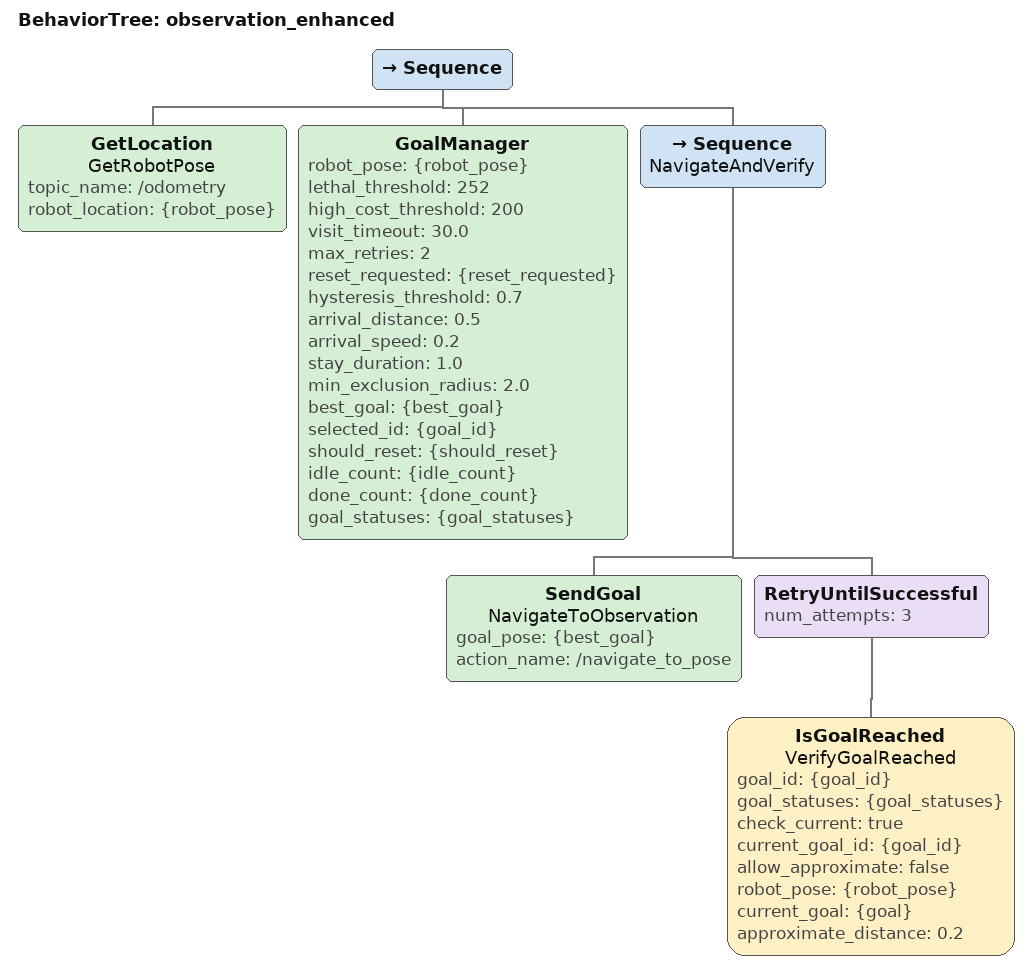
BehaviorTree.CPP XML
<?xml version="1.0" encoding="UTF-8"?>
<root BTCPP_format="4"
      main_tree_to_execute="observation_enhanced">
  <BehaviorTree ID="observation_enhanced">
    <Sequence>
      <GetLocation name="GetRobotPose"
                   topic_name="/odometry"
                   robot_location="{robot_pose}"/>
      <GoalManager robot_pose="{robot_pose}"
                   lethal_threshold="252"
                   high_cost_threshold="200"
                   visit_timeout="30.0"
                   max_retries="2"
                   reset_requested="{reset_requested}"
                   hysteresis_threshold="0.7"
                   arrival_distance="0.5"
                   arrival_speed="0.2"
                   stay_duration="1.0"
                   min_exclusion_radius="2.0"
                   best_goal="{best_goal}"
                   selected_id="{goal_id}"
                   should_reset="{should_reset}"
                   idle_count="{idle_count}"
                   done_count="{done_count}"
                   goal_statuses="{goal_statuses}"/>
      <Sequence name="NavigateAndVerify">
        <SendGoal name="NavigateToObservation"
                  goal_pose="{best_goal}"
                  action_name="/navigate_to_pose"/>
        <RetryUntilSuccessful num_attempts="3">
          <IsGoalReached name="VerifyGoalReached"
                         goal_id="{goal_id}"
                         goal_statuses="{goal_statuses}"
                         check_current="true"
                         current_goal_id="{goal_id}"
                         allow_approximate="false"
                         robot_pose="{robot_pose}"
                         current_goal="{goal}"
                         approximate_distance="0.2"/>
        </RetryUntilSuccessful>
      </Sequence>
    </Sequence>
  </BehaviorTree>

</root>
